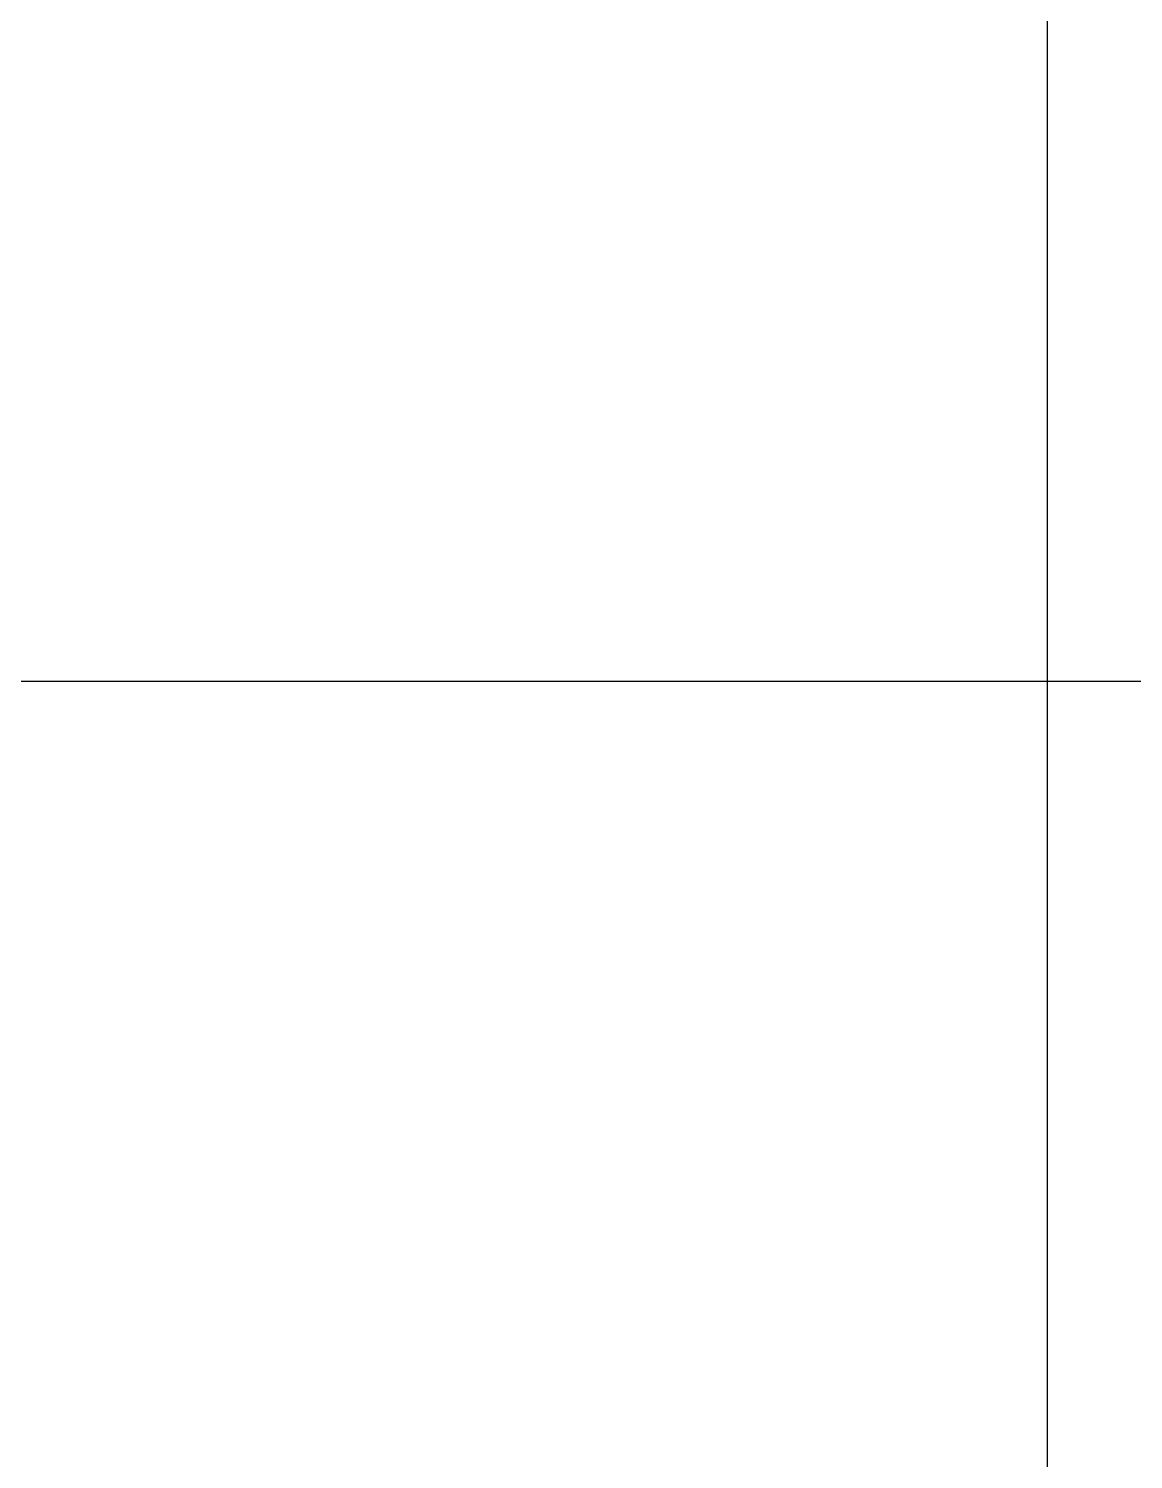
# Model space of a CAD drawing. Extents: x 104132 to 3338343, y -1228862 to 1409848.
# Drawn here: x 2018986.73 to 2018987.621, y 90492.549 to 90493.703 of the extents above; entities that cross this region are included whole.
import ezdxf

# ---------------------------------------------------------------- set-up
doc = ezdxf.new("R2010")
doc.units = 0
doc.linetypes.add('CENTER', pattern=[50.8, 31.75, -6.35, 6.35, -6.35])
doc.linetypes.add('CENTER2', pattern=[28.575, 19.05, -3.175, 3.175, -3.175])
doc.layers.get('0').update_dxf_attribs({"color": 8})
doc.layers.get('Defpoints').update_dxf_attribs({"color": 8})
for name, color, linetype in [('#标注', 8, 'Continuous'), ('#轴线', 8, 'CENTER2'), ('DOTE', 8, 'CENTER')]:
    doc.layers.add(name, color=color, linetype=linetype)
doc.styles.add('JHZX', font='jrs.shx', dxfattribs={"width": 0.6, "bigfont": 'jhz.shx'})
doc.dimstyles.new('JZBZ-300', dxfattribs={"dimscale": 300, "dimtxt": 3, "dimasz": 1.5, "dimexe": 1, "dimexo": 1, "dimgap": 0.5, "dimtad": 1, "dimdec": 0, "dimdsep": 46, "dimtxsty": 'JHZX', "dimblk1": 'ARCHTICK', "dimblk2": 'ARCHTICK', "dimsah": 1, "dimcen": 0, "dimclrd": 1, "dimclre": 1, "dimclrt": 2, "dimadec": 3, "dimazin": 2, "dimtfac": 1, "dimtdec": 0, "dimtix": 1, "dimtmove": 0, "dimatfit": 3, "dimfxl": 1, "dimtolj": 1, "dimlwd": -1, "dimlwe": -1, "dimarcsym": 1})

# ---------------------------------------------------------------- blocks, each defined once
blk = doc.blocks.new('_ARCHTICK')
at = {"color": 0, "linetype": 'ByBlock', "const_width": 0.15}
blk.add_lwpolyline([(-0.5, -0.5), (0.5, 0.5)], dxfattribs=at)
blk = doc.blocks.new('*D52')
at = {"layer": '#标注', "color": 1, "ltscale": 300, "transparency": 16777216}
for p, q in [((571167.8559, -147345.891), (570251.3751, -147345.891)), ((570551.3751, -162645.891), (570551.3751, -147345.891)), ((571167.8559, -162645.891), (570251.3751, -162645.891))]:
    blk.add_line(p, q, dxfattribs=at)
at = {"layer": 'Defpoints', "color": 0, "ltscale": 300, "transparency": 16777216}
for p in [(570551.3751, -147345.891), (571467.8559, -147345.891), (571467.8559, -162645.891)]:
    blk.add_point(p, dxfattribs=at)
at = {"layer": '#标注', "color": 1, "ltscale": 300, "transparency": 16777216, "xscale": 450, "yscale": 450, "zscale": 450}
for p, rotation in [((570551.3751, -147345.891), 90), ((570551.3751, -162645.891), 270)]:
    blk.add_blockref('_ARCHTICK', p, dxfattribs=dict(at, rotation=rotation))
at = {"layer": '#标注', "color": 2, "ltscale": 300, "transparency": 16777216, "insert": (569951.3751, -154995.891), "char_height": 900, "attachment_point": 5, "rotation": 90, "style": 'JHZX'}
blk.add_mtext('\\A1;15300', dxfattribs=at)
blk = doc.blocks.new('*D53')
at = {"layer": '#标注', "color": 1, "ltscale": 300, "transparency": 16777216}
for p, q in [((560830.3122, -214508.6981), (560048.1399, -219447.1398)), ((571467.8559, -215345.891), (571467.8559, -220345.891))]:
    blk.add_line(p, q, dxfattribs=at)
blk.add_arc((571467.8559, -147345.891), 72700, 261, 270, dxfattribs=at)
at = {"layer": 'Defpoints', "color": 0, "ltscale": 300, "transparency": 16777216}
for p in [(571467.8559, -147345.891), (560877.2426, -214212.3916), (571467.8559, -215045.891), (563868.6366, -219647.6328)]:
    blk.add_point(p, dxfattribs=at)
at = {"layer": '#标注', "color": 1, "ltscale": 300, "transparency": 16777216, "xscale": 450, "yscale": 450, "zscale": 450}
for p, rotation in [((560095.0702, -219150.8333), 171.0000000000014), ((571467.8559, -220045.891), 1.598721155460225e-12)]:
    blk.add_blockref('_ARCHTICK', p, dxfattribs=dict(at, rotation=rotation))
at = {"layer": '#标注', "color": 2, "ltscale": 300, "transparency": 16777216, "insert": (565810.9551, -219223.6307), "char_height": 900, "attachment_point": 5, "rotation": 355.5, "style": 'JHZX'}
blk.add_mtext('\\A1;9°', dxfattribs=at)
blk = doc.blocks.new('*D54')
at = {"layer": '#标注', "color": 1, "ltscale": 300, "transparency": 16777216}
for p, q in [((582105.3995, -214508.6981), (582887.5718, -219447.1398)), ((571467.8559, -215345.891), (571467.8559, -220345.891))]:
    blk.add_line(p, q, dxfattribs=at)
blk.add_arc((571467.8559, -147345.891), 72700, 270, 279, dxfattribs=at)
at = {"layer": 'Defpoints', "color": 0, "ltscale": 300, "transparency": 16777216}
for p in [(571467.8559, -147345.891), (582058.4691, -214212.3916), (571467.8559, -215045.891), (575272.6799, -219946.2581)]:
    blk.add_point(p, dxfattribs=at)
at = {"layer": '#标注', "color": 1, "ltscale": 300, "transparency": 16777216, "xscale": 450, "yscale": 450, "zscale": 450}
for p, rotation in [((582840.6415, -219150.8333), 8.999999999999728), ((571467.8559, -220045.891), 179.9999999999998)]:
    blk.add_blockref('_ARCHTICK', p, dxfattribs=dict(at, rotation=rotation))
at = {"layer": '#标注', "color": 2, "ltscale": 300, "transparency": 16777216, "insert": (577124.7567, -219223.6307), "char_height": 900, "attachment_point": 5, "rotation": 4.5, "style": 'JHZX'}
blk.add_mtext('\\A1;9°', dxfattribs=at)
blk = doc.blocks.new('*D55')
at = {"layer": '#标注', "color": 1, "ltscale": 300, "transparency": 16777216}
for p, q in [((592481.0115, -212017.7341), (594026.0964, -216773.0166)), ((582105.3995, -214508.6981), (582887.5718, -219447.1398))]:
    blk.add_line(p, q, dxfattribs=at)
blk.add_arc((571467.8559, -147345.891), 72700, 279, 288, dxfattribs=at)
at = {"layer": 'Defpoints', "color": 0, "ltscale": 300, "transparency": 16777216}
for p in [(571467.8559, -147345.891), (592388.3064, -211732.4171), (582058.4691, -214212.3916), (586583.0358, -218457.2215)]:
    blk.add_point(p, dxfattribs=at)
at = {"layer": '#标注', "color": 1, "ltscale": 300, "transparency": 16777216, "xscale": 450, "yscale": 450, "zscale": 450}
for p, rotation in [((593933.3913, -216487.6997), 17.99999999999962), ((582840.6415, -219150.8333), 188.9999999999996)]:
    blk.add_blockref('_ARCHTICK', p, dxfattribs=dict(at, rotation=rotation))
at = {"layer": '#标注', "color": 2, "ltscale": 300, "transparency": 16777216, "insert": (588299.2666, -217453.7622), "char_height": 900, "attachment_point": 5, "rotation": 13.5, "style": 'JHZX'}
blk.add_mtext('\\A1;9°', dxfattribs=at)
blk = doc.blocks.new('*D56')
at = {"layer": '#标注', "color": 1, "ltscale": 300, "transparency": 16777216}
for p, q in [((602339.2098, -207934.3346), (604609.1623, -212389.3672)), ((592481.0115, -212017.7341), (594026.0964, -216773.0166))]:
    blk.add_line(p, q, dxfattribs=at)
blk.add_arc((571467.8559, -147345.891), 72700, 288, 297, dxfattribs=at)
at = {"layer": 'Defpoints', "color": 0, "ltscale": 300, "transparency": 16777216}
for p in [(571467.8559, -147345.891), (602203.0127, -207667.0326), (592388.3064, -211732.4171), (597521.2058, -215217.188)]:
    blk.add_point(p, dxfattribs=at)
at = {"layer": '#标注', "color": 1, "ltscale": 300, "transparency": 16777216, "xscale": 450, "yscale": 450, "zscale": 450}
for p, rotation in [((604472.9652, -212122.0653), 27.00000000000006), ((593933.3913, -216487.6997), 198.0000000000004)]:
    blk.add_blockref('_ARCHTICK', p, dxfattribs=dict(at, rotation=rotation))
at = {"layer": '#标注', "color": 2, "ltscale": 300, "transparency": 16777216, "insert": (599059.3313, -213957.6053), "char_height": 900, "attachment_point": 5, "rotation": 22.5, "style": 'JHZX'}
blk.add_mtext('\\A1;9°', dxfattribs=at)
blk = doc.blocks.new('*D8')
at = {"layer": '#标注', "color": 1, "ltscale": 300, "transparency": 16777216}
for p, q in [((611437.253, -202359.0466), (614376.1793, -206404.1315)), ((602339.2098, -207934.3346), (604609.1623, -212389.3672))]:
    blk.add_line(p, q, dxfattribs=at)
blk.add_arc((571467.8559, -147345.891), 72700, 297, 306, dxfattribs=at)
at = {"layer": 'Defpoints', "color": 0, "ltscale": 300, "transparency": 16777216}
for p in [(571467.8559, -147345.891), (611260.9174, -202116.3415), (602203.0127, -207667.0326), (607817.8559, -210305.9378)]:
    blk.add_point(p, dxfattribs=at)
at = {"layer": '#标注', "color": 1, "ltscale": 300, "transparency": 16777216, "xscale": 450, "yscale": 450, "zscale": 450}
for p, rotation in [((614199.8437, -206161.4264), 36.00000000000011), ((604472.9652, -212122.0653), 206.9999999999999)]:
    blk.add_blockref('_ARCHTICK', p, dxfattribs=dict(at, rotation=rotation))
at = {"layer": '#标注', "color": 2, "ltscale": 300, "transparency": 16777216, "insert": (609140.0024, -208821.2468), "char_height": 900, "attachment_point": 5, "rotation": 31.5, "style": 'JHZX'}
blk.add_mtext('\\A1;9°', dxfattribs=at)
blk = doc.blocks.new('*D9')
at = {"layer": '#标注', "color": 1, "ltscale": 300, "transparency": 16777216}
for p, q in [((619551.117, -195429.1521), (623086.6509, -198964.686)), ((611437.253, -202359.0466), (614376.1793, -206404.1315))]:
    blk.add_line(p, q, dxfattribs=at)
blk.add_arc((571467.8559, -147345.891), 72700, 306, 315, dxfattribs=at)
at = {"layer": 'Defpoints', "color": 0, "ltscale": 300, "transparency": 16777216}
for p in [(571467.8559, -147345.891), (619338.9849, -195217.02), (611260.9174, -202116.3415), (617219.4483, -203844.4024)]:
    blk.add_point(p, dxfattribs=at)
at = {"layer": '#标注', "color": 1, "ltscale": 300, "transparency": 16777216, "xscale": 450, "yscale": 450, "zscale": 450}
for p, rotation in [((622874.5189, -198752.5539), 45.0000000000004), ((614199.8437, -206161.4264), 216.0000000000004)]:
    blk.add_blockref('_ARCHTICK', p, dxfattribs=dict(at, rotation=rotation))
at = {"layer": '#标注', "color": 2, "ltscale": 300, "transparency": 16777216, "insert": (618293.0601, -202171.1611), "char_height": 900, "attachment_point": 5, "rotation": 40.5, "style": 'JHZX'}
blk.add_mtext('\\A1;9°', dxfattribs=at)
blk = doc.blocks.new('*D10')
at = {"layer": '#标注', "color": 1, "ltscale": 300, "transparency": 16777216}
for p, q in [((626481.0115, -187315.2881), (630526.0964, -190254.2144)), ((619551.117, -195429.1521), (623086.6509, -198964.686))]:
    blk.add_line(p, q, dxfattribs=at)
blk.add_arc((571467.8559, -147345.891), 72700, 315, 324, dxfattribs=at)
at = {"layer": 'Defpoints', "color": 0, "ltscale": 300, "transparency": 16777216}
for p in [(571467.8559, -147345.891), (626238.3064, -187138.9525), (619338.9849, -195217.02), (625494.4847, -195991.686)]:
    blk.add_point(p, dxfattribs=at)
at = {"layer": '#标注', "color": 1, "ltscale": 300, "transparency": 16777216, "xscale": 450, "yscale": 450, "zscale": 450}
for p, rotation in [((630283.3913, -190077.8788), 53.99999999999972), ((622874.5189, -198752.5539), 224.9999999999996)]:
    blk.add_blockref('_ARCHTICK', p, dxfattribs=dict(at, rotation=rotation))
at = {"layer": '#标注', "color": 2, "ltscale": 300, "transparency": 16777216, "insert": (626293.126, -194171.0952), "char_height": 900, "attachment_point": 5, "rotation": 49.5, "style": 'JHZX'}
blk.add_mtext('\\A1;9°', dxfattribs=at)
blk = doc.blocks.new('*D11')
at = {"layer": '#标注', "color": 1, "ltscale": 300, "transparency": 16777216}
for p, q in [((632056.2995, -178217.2449), (636511.3321, -180487.1974)), ((626481.0115, -187315.2881), (630526.0964, -190254.2144))]:
    blk.add_line(p, q, dxfattribs=at)
blk.add_arc((571467.8559, -147345.891), 72700, 324, 333, dxfattribs=at)
at = {"layer": 'Defpoints', "color": 0, "ltscale": 300, "transparency": 16777216}
for p in [(571467.8559, -147345.891), (631788.9975, -178081.0478), (632439.2061, -186941.1488), (626238.3064, -187138.9525)]:
    blk.add_point(p, dxfattribs=at)
at = {"layer": '#标注', "color": 1, "ltscale": 300, "transparency": 16777216, "xscale": 450, "yscale": 450, "zscale": 450}
for p, rotation in [((636244.0302, -180351.0003), 63.00000000000026), ((630283.3913, -190077.8788), 234.0000000000001)]:
    blk.add_blockref('_ARCHTICK', p, dxfattribs=dict(at, rotation=rotation))
at = {"layer": '#标注', "color": 2, "ltscale": 300, "transparency": 16777216, "insert": (632943.2117, -185018.0375), "char_height": 900, "attachment_point": 5, "rotation": 58.5, "style": 'JHZX'}
blk.add_mtext('\\A1;9°', dxfattribs=at)
blk = doc.blocks.new('*D12')
at = {"layer": '#标注', "color": 1, "ltscale": 300, "transparency": 16777216}
for p, q in [((636139.699, -168359.0466), (640894.9815, -169904.1315)), ((632056.2995, -178217.2449), (636511.3321, -180487.1974))]:
    blk.add_line(p, q, dxfattribs=at)
blk.add_arc((571467.8559, -147345.891), 72700, 333, 342, dxfattribs=at)
at = {"layer": 'Defpoints', "color": 0, "ltscale": 300, "transparency": 16777216}
for p in [(571467.8559, -147345.891), (635854.382, -168266.3415), (637882.6106, -176915.6449), (631788.9975, -178081.0478)]:
    blk.add_point(p, dxfattribs=at)
at = {"layer": '#标注', "color": 1, "ltscale": 300, "transparency": 16777216, "xscale": 450, "yscale": 450, "zscale": 450}
for p, rotation in [((640609.6646, -169811.4264), 72.00000000000054), ((636244.0302, -180351.0003), 243.0000000000004)]:
    blk.add_blockref('_ARCHTICK', p, dxfattribs=dict(at, rotation=rotation))
at = {"layer": '#标注', "color": 2, "ltscale": 300, "transparency": 16777216, "insert": (638079.5702, -174937.3664), "char_height": 900, "attachment_point": 5, "rotation": 67.5, "style": 'JHZX'}
blk.add_mtext('\\A1;9°', dxfattribs=at)
blk = doc.blocks.new('*D13')
at = {"layer": '#标注', "color": 1, "ltscale": 300, "transparency": 16777216}
for p, q in [((638630.663, -157983.4346), (643569.1047, -158765.6069)), ((636139.699, -168359.0466), (640894.9815, -169904.1315))]:
    blk.add_line(p, q, dxfattribs=at)
blk.add_arc((571467.8559, -147345.891), 72700, 342, 351, dxfattribs=at)
at = {"layer": 'Defpoints', "color": 0, "ltscale": 300, "transparency": 16777216}
for p in [(571467.8559, -147345.891), (638334.3565, -157936.5042), (641690.6634, -166162.0355), (635854.382, -168266.3415)]:
    blk.add_point(p, dxfattribs=at)
at = {"layer": '#标注', "color": 1, "ltscale": 300, "transparency": 16777216, "xscale": 450, "yscale": 450, "zscale": 450}
for p, rotation in [((643272.7982, -158718.6766), 81.00000000000004), ((640609.6646, -169811.4264), 252.0000000000002)]:
    blk.add_blockref('_ARCHTICK', p, dxfattribs=dict(at, rotation=rotation))
at = {"layer": '#标注', "color": 2, "ltscale": 300, "transparency": 16777216, "insert": (641575.7271, -164177.3017), "char_height": 900, "attachment_point": 5, "rotation": 76.5, "style": 'JHZX'}
blk.add_mtext('\\A1;9°', dxfattribs=at)
blk = doc.blocks.new('*D14')
at = {"layer": '#标注', "color": 1, "ltscale": 300, "transparency": 16777216}
for p, q in [((639467.8559, -147345.891), (644467.8559, -147345.891)), ((638630.663, -157983.4346), (643569.1047, -158765.6069))]:
    blk.add_line(p, q, dxfattribs=at)
blk.add_arc((571467.8559, -147345.891), 72700, 351, 0, dxfattribs=at)
at = {"layer": 'Defpoints', "color": 0, "ltscale": 300, "transparency": 16777216}
for p in [(571467.8559, -147345.891), (639167.8559, -147345.891), (643769.5977, -154945.1102), (638334.3565, -157936.5042)]:
    blk.add_point(p, dxfattribs=at)
at = {"layer": '#标注', "color": 1, "ltscale": 300, "transparency": 16777216, "xscale": 450, "yscale": 450, "zscale": 450}
for p, rotation in [((644167.8559, -147345.891), 90), ((643272.7982, -158718.6766), 261.0000000000002)]:
    blk.add_blockref('_ARCHTICK', p, dxfattribs=dict(at, rotation=rotation))
at = {"layer": '#标注', "color": 2, "ltscale": 300, "transparency": 16777216, "insert": (643345.5956, -153002.7918), "char_height": 900, "attachment_point": 5, "rotation": 85.5, "style": 'JHZX'}
blk.add_mtext('\\A1;9°', dxfattribs=at)
blk = doc.blocks.new('*D15')
at = {"layer": '#标注', "color": 1, "ltscale": 300, "transparency": 16777216}
for p, q in [((638630.663, -136708.3473), (643569.1047, -135926.175)), ((639467.8559, -147345.891), (644467.8559, -147345.891))]:
    blk.add_line(p, q, dxfattribs=at)
blk.add_arc((571467.8559, -147345.891), 72700, 360, 9, dxfattribs=at)
at = {"layer": 'Defpoints', "color": 0, "ltscale": 300, "transparency": 16777216}
for p in [(638334.3565, -136755.2777), (644068.223, -143541.0669), (571467.8559, -147345.891), (639167.8559, -147345.891)]:
    blk.add_point(p, dxfattribs=at)
at = {"layer": '#标注', "color": 1, "ltscale": 300, "transparency": 16777216, "xscale": 450, "yscale": 450, "zscale": 450}
for p, rotation in [((643272.7982, -135973.1053), 99.00000000000026), ((644167.8559, -147345.891), 269.9999999999998)]:
    blk.add_blockref('_ARCHTICK', p, dxfattribs=dict(at, rotation=rotation))
at = {"layer": '#标注', "color": 2, "ltscale": 300, "transparency": 16777216, "insert": (644541.8964, -141594.8392), "char_height": 900, "attachment_point": 5, "rotation": 274.5, "style": 'JHZX'}
blk.add_mtext('\\A1;9°', dxfattribs=at)
blk = doc.blocks.new('*D16')
at = {"layer": '#标注', "color": 1, "ltscale": 300, "transparency": 16777216}
for p, q in [((636139.699, -126332.7353), (640894.9815, -124787.6504)), ((638630.663, -136708.3473), (643569.1047, -135926.175))]:
    blk.add_line(p, q, dxfattribs=at)
blk.add_arc((571467.8559, -147345.891), 72700, 9, 18, dxfattribs=at)
at = {"layer": 'Defpoints', "color": 0, "ltscale": 300, "transparency": 16777216}
for p in [(635854.382, -126425.4404), (642579.1864, -132230.711), (638334.3565, -136755.2777), (571467.8559, -147345.891)]:
    blk.add_point(p, dxfattribs=at)
at = {"layer": '#标注', "color": 1, "ltscale": 300, "transparency": 16777216, "xscale": 450, "yscale": 450, "zscale": 450}
for p, rotation in [((640609.6646, -124880.3555), 108.0000000000008), ((643272.7982, -135973.1053), 279.0000000000009)]:
    blk.add_blockref('_ARCHTICK', p, dxfattribs=dict(at, rotation=rotation))
at = {"layer": '#标注', "color": 2, "ltscale": 300, "transparency": 16777216, "insert": (642742.571, -130234.3458), "char_height": 900, "attachment_point": 5, "rotation": 283.5, "style": 'JHZX'}
blk.add_mtext('\\A1;9°', dxfattribs=at)
blk = doc.blocks.new('*D17')
at = {"layer": '#标注', "color": 1, "ltscale": 300, "transparency": 16777216}
for p, q in [((632056.2995, -116474.537), (636511.3321, -114204.5845)), ((636139.699, -126332.7353), (640894.9815, -124787.6504))]:
    blk.add_line(p, q, dxfattribs=at)
blk.add_arc((571467.8559, -147345.891), 72700, 18, 27, dxfattribs=at)
at = {"layer": 'Defpoints', "color": 0, "ltscale": 300, "transparency": 16777216}
for p in [(631788.9975, -116610.7341), (639339.1529, -121292.541), (635854.382, -126425.4404), (571467.8559, -147345.891)]:
    blk.add_point(p, dxfattribs=at)
at = {"layer": '#标注', "color": 1, "ltscale": 300, "transparency": 16777216, "xscale": 450, "yscale": 450, "zscale": 450}
for p, rotation in [((636244.0302, -114340.7816), 117.0000000000009), ((640609.6646, -124880.3555), 288.0000000000002)]:
    blk.add_blockref('_ARCHTICK', p, dxfattribs=dict(at, rotation=rotation))
at = {"layer": '#标注', "color": 2, "ltscale": 300, "transparency": 16777216, "insert": (639188.2256, -119295.1954), "char_height": 900, "attachment_point": 5, "rotation": 292.5, "style": 'JHZX'}
blk.add_mtext('\\A1;9°', dxfattribs=at)
blk = doc.blocks.new('*D18')
at = {"layer": '#标注', "color": 1, "ltscale": 300, "transparency": 16777216}
for p, q in [((626481.0115, -107376.4938), (630526.0964, -104437.5675)), ((632056.2995, -116474.537), (636511.3321, -114204.5845))]:
    blk.add_line(p, q, dxfattribs=at)
blk.add_arc((571467.8559, -147345.891), 72700, 27, 36, dxfattribs=at)
at = {"layer": 'Defpoints', "color": 0, "ltscale": 300, "transparency": 16777216}
for p in [(626238.3064, -107552.8294), (634427.9027, -110995.891), (631788.9975, -116610.7341), (571467.8559, -147345.891)]:
    blk.add_point(p, dxfattribs=at)
at = {"layer": '#标注', "color": 1, "ltscale": 300, "transparency": 16777216, "xscale": 450, "yscale": 450, "zscale": 450}
for p, rotation in [((630283.3913, -104613.9031), 126.000000000001), ((636244.0302, -114340.7816), 297.0000000000011)]:
    blk.add_blockref('_ARCHTICK', p, dxfattribs=dict(at, rotation=rotation))
at = {"layer": '#标注', "color": 2, "ltscale": 300, "transparency": 16777216, "insert": (633966.3799, -109046.7462), "char_height": 900, "attachment_point": 5, "rotation": 301.5, "style": 'JHZX'}
blk.add_mtext('\\A1;9°', dxfattribs=at)
blk = doc.blocks.new('*D19')
at = {"layer": '#标注', "color": 1, "ltscale": 300, "transparency": 16777216}
for p, q in [((619551.117, -99262.6298), (623086.6509, -95727.0959)), ((626481.0115, -107376.4938), (630526.0964, -104437.5675))]:
    blk.add_line(p, q, dxfattribs=at)
blk.add_arc((571467.8559, -147345.891), 72700, 36, 45, dxfattribs=at)
at = {"layer": 'Defpoints', "color": 0, "ltscale": 300, "transparency": 16777216}
for p in [(619338.9849, -99474.7619), (627966.3673, -101594.2985), (626238.3064, -107552.8294), (571467.8559, -147345.891)]:
    blk.add_point(p, dxfattribs=at)
at = {"layer": '#标注', "color": 1, "ltscale": 300, "transparency": 16777216, "xscale": 450, "yscale": 450, "zscale": 450}
for p, rotation in [((622874.5189, -95939.228), 135.0000000000003), ((630283.3913, -104613.9031), 306.0000000000009)]:
    blk.add_blockref('_ARCHTICK', p, dxfattribs=dict(at, rotation=rotation))
at = {"layer": '#标注', "color": 2, "ltscale": 300, "transparency": 16777216, "insert": (627205.6131, -99741.349), "char_height": 900, "attachment_point": 5, "rotation": 310.5, "style": 'JHZX'}
blk.add_mtext('\\A1;9°', dxfattribs=at)
blk = doc.blocks.new('*D20')
at = {"layer": '#标注', "color": 1, "ltscale": 300, "transparency": 16777216}
for p, q in [((611437.253, -92332.7353), (614376.1793, -88287.6504)), ((619551.117, -99262.6298), (623086.6509, -95727.0959))]:
    blk.add_line(p, q, dxfattribs=at)
blk.add_arc((571467.8559, -147345.891), 72700, 45, 54, dxfattribs=at)
at = {"layer": 'Defpoints', "color": 0, "ltscale": 300, "transparency": 16777216}
for p in [(611260.9174, -92575.4404), (620113.6509, -93319.2621), (619338.9849, -99474.7619), (571467.8559, -147345.891)]:
    blk.add_point(p, dxfattribs=at)
at = {"layer": '#标注', "color": 1, "ltscale": 300, "transparency": 16777216, "xscale": 450, "yscale": 450, "zscale": 450}
for p, rotation in [((614199.8437, -88530.3555), 144.0000000000002), ((622874.5189, -95939.228), 315.0000000000001)]:
    blk.add_blockref('_ARCHTICK', p, dxfattribs=dict(at, rotation=rotation))
at = {"layer": '#标注', "color": 2, "ltscale": 300, "transparency": 16777216, "insert": (619072.3978, -91608.1337), "char_height": 900, "attachment_point": 5, "rotation": 319.5, "style": 'JHZX'}
blk.add_mtext('\\A1;9°', dxfattribs=at)
blk = doc.blocks.new('*D21')
at = {"layer": '#标注', "color": 1, "ltscale": 300, "transparency": 16777216}
for p, q in [((602339.2098, -86757.4473), (604609.1623, -82302.4147)), ((611437.253, -92332.7353), (614376.1793, -88287.6504))]:
    blk.add_line(p, q, dxfattribs=at)
blk.add_arc((571467.8559, -147345.891), 72700, 54, 63, dxfattribs=at)
at = {"layer": 'Defpoints', "color": 0, "ltscale": 300, "transparency": 16777216}
for p in [(611063.1137, -86374.5407), (602203.0127, -87024.7493), (611260.9174, -92575.4404), (571467.8559, -147345.891)]:
    blk.add_point(p, dxfattribs=at)
at = {"layer": '#标注', "color": 1, "ltscale": 300, "transparency": 16777216, "xscale": 450, "yscale": 450, "zscale": 450}
for p, rotation in [((604472.9652, -82569.7166), 153.000000000001), ((614199.8437, -88530.3555), 324.0000000000002)]:
    blk.add_blockref('_ARCHTICK', p, dxfattribs=dict(at, rotation=rotation))
at = {"layer": '#标注', "color": 2, "ltscale": 300, "transparency": 16777216, "insert": (609767.0007, -84847.3669), "char_height": 900, "attachment_point": 5, "rotation": 328.5, "style": 'JHZX'}
blk.add_mtext('\\A1;9°', dxfattribs=at)
blk = doc.blocks.new('*D22')
at = {"layer": '#标注', "color": 1, "ltscale": 300, "transparency": 16777216}
for p, q in [((592481.0115, -82674.0478), (594026.0964, -77918.7653)), ((602339.2098, -86757.4473), (604609.1623, -82302.4147))]:
    blk.add_line(p, q, dxfattribs=at)
blk.add_arc((571467.8559, -147345.891), 72700, 63, 72, dxfattribs=at)
at = {"layer": 'Defpoints', "color": 0, "ltscale": 300, "transparency": 16777216}
for p in [(601037.6098, -80931.1362), (592388.3064, -82959.3648), (602203.0127, -87024.7493), (571467.8559, -147345.891)]:
    blk.add_point(p, dxfattribs=at)
at = {"layer": '#标注', "color": 1, "ltscale": 300, "transparency": 16777216, "xscale": 450, "yscale": 450, "zscale": 450}
for p, rotation in [((593933.3913, -78204.0822), 162.0000000000006), ((604472.9652, -82569.7166), 333.0000000000013)]:
    blk.add_blockref('_ARCHTICK', p, dxfattribs=dict(at, rotation=rotation))
at = {"layer": '#标注', "color": 2, "ltscale": 300, "transparency": 16777216, "insert": (599518.5515, -79625.5212), "char_height": 900, "attachment_point": 5, "rotation": 337.5, "style": 'JHZX'}
blk.add_mtext('\\A1;9°', dxfattribs=at)
blk = doc.blocks.new('*D23')
at = {"layer": '#标注', "color": 1, "ltscale": 300, "transparency": 16777216}
for p, q in [((582105.3995, -80183.0838), (582887.5718, -75244.6421)), ((592481.0115, -82674.0478), (594026.0964, -77918.7653))]:
    blk.add_line(p, q, dxfattribs=at)
blk.add_arc((571467.8559, -147345.891), 72700, 72, 81, dxfattribs=at)
at = {"layer": 'Defpoints', "color": 0, "ltscale": 300, "transparency": 16777216}
for p in [(590284.0004, -77123.0834), (582058.4691, -80479.3903), (592388.3064, -82959.3648), (571467.8559, -147345.891)]:
    blk.add_point(p, dxfattribs=at)
at = {"layer": '#标注', "color": 1, "ltscale": 300, "transparency": 16777216, "xscale": 450, "yscale": 450, "zscale": 450}
for p, rotation in [((582840.6415, -75540.9486), 171.0000000000014), ((593933.3913, -78204.0822), 342.0000000000006)]:
    blk.add_blockref('_ARCHTICK', p, dxfattribs=dict(at, rotation=rotation))
at = {"layer": '#标注', "color": 2, "ltscale": 300, "transparency": 16777216, "insert": (588579.401, -76071.1758), "char_height": 900, "attachment_point": 5, "rotation": 346.5, "style": 'JHZX'}
blk.add_mtext('\\A1;9°', dxfattribs=at)
blk = doc.blocks.new('*D24')
at = {"layer": '#标注', "color": 1, "ltscale": 300, "transparency": 16777216}
for p, q in [((571467.8559, -79345.891), (571467.8559, -74345.891)), ((582105.3995, -80183.0838), (582887.5718, -75244.6421))]:
    blk.add_line(p, q, dxfattribs=at)
blk.add_arc((571467.8559, -147345.891), 72700, 81, 90, dxfattribs=at)
at = {"layer": 'Defpoints', "color": 0, "ltscale": 300, "transparency": 16777216}
for p in [(579067.0751, -75044.1492), (571467.8559, -79645.891), (582058.4691, -80479.3903), (571467.8559, -147345.891)]:
    blk.add_point(p, dxfattribs=at)
at = {"layer": '#标注', "color": 1, "ltscale": 300, "transparency": 16777216, "xscale": 450, "yscale": 450, "zscale": 450}
for p, rotation in [((571467.8559, -74645.891), 180.0000000000006), ((582840.6415, -75540.9486), 351.0000000000015)]:
    blk.add_blockref('_ARCHTICK', p, dxfattribs=dict(at, rotation=rotation))
at = {"layer": '#标注', "color": 2, "ltscale": 300, "transparency": 16777216, "insert": (577218.9076, -74271.8504), "char_height": 900, "attachment_point": 5, "rotation": 355.5, "style": 'JHZX'}
blk.add_mtext('\\A1;9°', dxfattribs=at)
blk = doc.blocks.new('*D25')
at = {"layer": '#标注', "color": 1, "ltscale": 300, "transparency": 16777216}
for p, q in [((571467.8559, -79345.891), (571467.8559, -74345.891)), ((560830.3122, -80183.0838), (560048.1399, -75244.6421))]:
    blk.add_line(p, q, dxfattribs=at)
blk.add_arc((571467.8559, -147345.891), 72700, 90, 99, dxfattribs=at)
at = {"layer": 'Defpoints', "color": 0, "ltscale": 300, "transparency": 16777216}
for p in [(567663.0318, -74745.5238), (571467.8559, -79645.891), (560877.2426, -80479.3903), (571467.8559, -147345.891)]:
    blk.add_point(p, dxfattribs=at)
at = {"layer": '#标注', "color": 1, "ltscale": 300, "transparency": 16777216, "xscale": 450, "yscale": 450, "zscale": 450}
blk.add_blockref('_ARCHTICK', (571467.8559, -74645.891), dxfattribs=at)
at = {"layer": '#标注', "color": 1, "ltscale": 300, "transparency": 16777216, "xscale": 450, "yscale": 450, "zscale": 450, "rotation": 189}
blk.add_blockref('_ARCHTICK', (560095.0702, -75540.9486), dxfattribs=at)
at = {"layer": '#标注', "color": 2, "ltscale": 300, "transparency": 16777216, "insert": (565716.8041, -74271.8504), "char_height": 900, "attachment_point": 5, "rotation": 4.5, "style": 'JHZX'}
blk.add_mtext('\\A1;9°', dxfattribs=at)
blk = doc.blocks.new('*D26')
at = {"layer": '#标注', "color": 1, "ltscale": 300, "transparency": 16777216}
for p, q in [((560830.3122, -80183.0838), (560048.1399, -75244.6421)), ((550454.7002, -82674.0478), (548909.6153, -77918.7653))]:
    blk.add_line(p, q, dxfattribs=at)
blk.add_arc((571467.8559, -147345.891), 72700, 99, 108, dxfattribs=at)
at = {"layer": 'Defpoints', "color": 0, "ltscale": 300, "transparency": 16777216}
for p in [(556352.6759, -76234.5604), (560877.2426, -80479.3903), (550547.4053, -82959.3648), (571467.8559, -147345.891)]:
    blk.add_point(p, dxfattribs=at)
at = {"layer": '#标注', "color": 1, "ltscale": 300, "transparency": 16777216, "xscale": 450, "yscale": 450, "zscale": 450}
for p, rotation in [((560095.0702, -75540.9486), 8.999999999999936), ((549002.3204, -78204.0822), 198.0000000000012)]:
    blk.add_blockref('_ARCHTICK', p, dxfattribs=dict(at, rotation=rotation))
at = {"layer": '#标注', "color": 2, "ltscale": 300, "transparency": 16777216, "insert": (554356.3107, -76071.1758), "char_height": 900, "attachment_point": 5, "rotation": 13.5, "style": 'JHZX'}
blk.add_mtext('\\A1;9°', dxfattribs=at)
blk = doc.blocks.new('*D27')
at = {"layer": '#标注', "color": 1, "ltscale": 300, "transparency": 16777216}
for p, q in [((550454.7002, -82674.0478), (548909.6153, -77918.7653)), ((540596.5019, -86757.4473), (538326.5494, -82302.4147))]:
    blk.add_line(p, q, dxfattribs=at)
blk.add_arc((571467.8559, -147345.891), 72700, 108, 117, dxfattribs=at)
at = {"layer": 'Defpoints', "color": 0, "ltscale": 300, "transparency": 16777216}
for p in [(545414.5059, -79474.594), (550547.4053, -82959.3648), (540732.699, -87024.7493), (571467.8559, -147345.891)]:
    blk.add_point(p, dxfattribs=at)
at = {"layer": '#标注', "color": 1, "ltscale": 300, "transparency": 16777216, "xscale": 450, "yscale": 450, "zscale": 450}
for p, rotation in [((549002.3204, -78204.0822), 18.0000000000014), ((538462.7465, -82569.7166), 207.0000000000022)]:
    blk.add_blockref('_ARCHTICK', p, dxfattribs=dict(at, rotation=rotation))
at = {"layer": '#标注', "color": 2, "ltscale": 300, "transparency": 16777216, "insert": (543417.1603, -79625.5212), "char_height": 900, "attachment_point": 5, "rotation": 22.5, "style": 'JHZX'}
blk.add_mtext('\\A1;9°', dxfattribs=at)
blk = doc.blocks.new('*D28')
at = {"layer": '#标注', "color": 1, "ltscale": 300, "transparency": 16777216}
for p, q in [((540596.5019, -86757.4473), (538326.5494, -82302.4147)), ((531498.4587, -92332.7353), (528559.5324, -88287.6504))]:
    blk.add_line(p, q, dxfattribs=at)
blk.add_arc((571467.8559, -147345.891), 72700, 117, 126, dxfattribs=at)
at = {"layer": 'Defpoints', "color": 0, "ltscale": 300, "transparency": 16777216}
for p in [(535117.8559, -84385.8441), (540732.699, -87024.7493), (531674.7943, -92575.4404), (571467.8559, -147345.891)]:
    blk.add_point(p, dxfattribs=at)
at = {"layer": '#标注', "color": 1, "ltscale": 300, "transparency": 16777216, "xscale": 450, "yscale": 450, "zscale": 450}
for p, rotation in [((538462.7465, -82569.7166), 27.00000000000201), ((528735.868, -88530.3555), 215.9999999999994)]:
    blk.add_blockref('_ARCHTICK', p, dxfattribs=dict(at, rotation=rotation))
at = {"layer": '#标注', "color": 2, "ltscale": 300, "transparency": 16777216, "insert": (533168.7111, -84847.3669), "char_height": 900, "attachment_point": 5, "rotation": 31.5, "style": 'JHZX'}
blk.add_mtext('\\A1;9°', dxfattribs=at)
blk = doc.blocks.new('*D29')
at = {"layer": '#标注', "color": 1, "ltscale": 300, "transparency": 16777216}
for p, q in [((531498.4587, -92332.7353), (528559.5324, -88287.6504)), ((523384.5947, -99262.6298), (519849.0608, -95727.0959))]:
    blk.add_line(p, q, dxfattribs=at)
blk.add_arc((571467.8559, -147345.891), 72700, 126, 135, dxfattribs=at)
at = {"layer": 'Defpoints', "color": 0, "ltscale": 300, "transparency": 16777216}
for p in [(525716.2634, -90847.3796), (531674.7943, -92575.4404), (523596.7268, -99474.7619), (571467.8559, -147345.891)]:
    blk.add_point(p, dxfattribs=at)
at = {"layer": '#标注', "color": 1, "ltscale": 300, "transparency": 16777216, "xscale": 450, "yscale": 450, "zscale": 450}
for p, rotation in [((528735.868, -88530.3555), 35.99999999999944), ((520061.1929, -95939.228), 224.9999999999997)]:
    blk.add_blockref('_ARCHTICK', p, dxfattribs=dict(at, rotation=rotation))
at = {"layer": '#标注', "color": 2, "ltscale": 300, "transparency": 16777216, "insert": (523863.3139, -91608.1337), "char_height": 900, "attachment_point": 5, "rotation": 40.5, "style": 'JHZX'}
blk.add_mtext('\\A1;9°', dxfattribs=at)
blk = doc.blocks.new('*D30')
at = {"layer": '#标注', "color": 1, "ltscale": 300, "transparency": 16777216}
for p, q in [((523384.5947, -99262.6298), (519849.0608, -95727.0959)), ((516454.7002, -107376.4938), (512409.6153, -104437.5675))]:
    blk.add_line(p, q, dxfattribs=at)
blk.add_arc((571467.8559, -147345.891), 72700, 135, 144, dxfattribs=at)
at = {"layer": 'Defpoints', "color": 0, "ltscale": 300, "transparency": 16777216}
for p in [(517441.227, -98700.0959), (523596.7268, -99474.7619), (516697.4053, -107552.8294), (571467.8559, -147345.891)]:
    blk.add_point(p, dxfattribs=at)
at = {"layer": '#标注', "color": 1, "ltscale": 300, "transparency": 16777216, "xscale": 450, "yscale": 450, "zscale": 450}
for p, rotation in [((520061.1929, -95939.228), 44.99999999999975), ((512652.3204, -104613.9031), 233.9999999999976)]:
    blk.add_blockref('_ARCHTICK', p, dxfattribs=dict(at, rotation=rotation))
at = {"layer": '#标注', "color": 2, "ltscale": 300, "transparency": 16777216, "insert": (515730.0986, -99741.349), "char_height": 900, "attachment_point": 5, "rotation": 49.5, "style": 'JHZX'}
blk.add_mtext('\\A1;9°', dxfattribs=at)
blk = doc.blocks.new('*D31')
at = {"layer": '#标注', "color": 1, "ltscale": 300, "transparency": 16777216}
for p, q in [((516454.7002, -107376.4938), (512409.6153, -104437.5675)), ((510879.4122, -116474.537), (506424.3796, -114204.5845))]:
    blk.add_line(p, q, dxfattribs=at)
blk.add_arc((571467.8559, -147345.891), 72700, 144, 153, dxfattribs=at)
at = {"layer": 'Defpoints', "color": 0, "ltscale": 300, "transparency": 16777216}
for p in [(516697.4053, -107552.8294), (510496.5056, -107750.6331), (511146.7142, -116610.7341), (571467.8559, -147345.891)]:
    blk.add_point(p, dxfattribs=at)
at = {"layer": '#标注', "color": 1, "ltscale": 300, "transparency": 16777216, "xscale": 450, "yscale": 450, "zscale": 450}
for p, rotation in [((512652.3204, -104613.9031), 53.9999999999973), ((506691.6815, -114340.7816), 242.9999999999993)]:
    blk.add_blockref('_ARCHTICK', p, dxfattribs=dict(at, rotation=rotation))
at = {"layer": '#标注', "color": 2, "ltscale": 300, "transparency": 16777216, "insert": (508969.3318, -109046.7462), "char_height": 900, "attachment_point": 5, "rotation": 58.5, "style": 'JHZX'}
blk.add_mtext('\\A1;9°', dxfattribs=at)
blk = doc.blocks.new('*D32')
at = {"layer": '#标注', "color": 1, "ltscale": 300, "transparency": 16777216}
for p, q in [((510879.4122, -116474.537), (506424.3796, -114204.5845)), ((506796.0128, -126332.7353), (502040.7302, -124787.6504))]:
    blk.add_line(p, q, dxfattribs=at)
blk.add_arc((571467.8559, -147345.891), 72700, 153, 162, dxfattribs=at)
at = {"layer": 'Defpoints', "color": 0, "ltscale": 300, "transparency": 16777216}
for p in [(511146.7142, -116610.7341), (505053.1011, -117776.137), (507081.3297, -126425.4404), (571467.8559, -147345.891)]:
    blk.add_point(p, dxfattribs=at)
at = {"layer": '#标注', "color": 1, "ltscale": 300, "transparency": 16777216, "xscale": 450, "yscale": 450, "zscale": 450}
for p, rotation in [((506691.6815, -114340.7816), 62.99999999999964), ((502326.0471, -124880.3555), 251.9999999999995)]:
    blk.add_blockref('_ARCHTICK', p, dxfattribs=dict(at, rotation=rotation))
at = {"layer": '#标注', "color": 2, "ltscale": 300, "transparency": 16777216, "insert": (503747.4861, -119295.1954), "char_height": 900, "attachment_point": 5, "rotation": 67.5, "style": 'JHZX'}
blk.add_mtext('\\A1;9°', dxfattribs=at)
blk = doc.blocks.new('*D33')
at = {"layer": '#标注', "color": 1, "ltscale": 300, "transparency": 16777216}
for p, q in [((506796.0128, -126332.7353), (502040.7302, -124787.6504)), ((504305.0487, -136708.3473), (499366.607, -135926.175))]:
    blk.add_line(p, q, dxfattribs=at)
blk.add_arc((571467.8559, -147345.891), 72700, 162, 171, dxfattribs=at)
at = {"layer": 'Defpoints', "color": 0, "ltscale": 300, "transparency": 16777216}
for p in [(507081.3297, -126425.4404), (501245.0483, -128529.7464), (504601.3552, -136755.2777), (571467.8559, -147345.891)]:
    blk.add_point(p, dxfattribs=at)
at = {"layer": '#标注', "color": 1, "ltscale": 300, "transparency": 16777216, "xscale": 450, "yscale": 450, "zscale": 450}
for p, rotation in [((502326.0471, -124880.3555), 71.99999999999929), ((499662.9135, -135973.1053), 261.0000000000004)]:
    blk.add_blockref('_ARCHTICK', p, dxfattribs=dict(at, rotation=rotation))
at = {"layer": '#标注', "color": 2, "ltscale": 300, "transparency": 16777216, "insert": (500193.1407, -130234.3458), "char_height": 900, "attachment_point": 5, "rotation": 76.5, "style": 'JHZX'}
blk.add_mtext('\\A1;9°', dxfattribs=at)
blk = doc.blocks.new('*D34')
at = {"layer": '#标注', "color": 1, "ltscale": 300, "transparency": 16777216}
for p, q in [((504305.0487, -136708.3473), (499366.607, -135926.175)), ((503467.8559, -147345.891), (498467.8559, -147345.891))]:
    blk.add_line(p, q, dxfattribs=at)
blk.add_arc((571467.8559, -147345.891), 72700, 171, 180, dxfattribs=at)
at = {"layer": 'Defpoints', "color": 0, "ltscale": 300, "transparency": 16777216}
for p in [(504601.3552, -136755.2777), (499166.1141, -139746.6717), (503767.8559, -147345.891), (571467.8559, -147345.891)]:
    blk.add_point(p, dxfattribs=at)
at = {"layer": '#标注', "color": 1, "ltscale": 300, "transparency": 16777216, "xscale": 450, "yscale": 450, "zscale": 450}
for p, rotation in [((499662.9135, -135973.1053), 81.00000000000038), ((498767.8559, -147345.891), 270.0000000000004)]:
    blk.add_blockref('_ARCHTICK', p, dxfattribs=dict(at, rotation=rotation))
at = {"layer": '#标注', "color": 2, "ltscale": 300, "transparency": 16777216, "insert": (498393.8153, -141594.8392), "char_height": 900, "attachment_point": 5, "rotation": 85.5, "style": 'JHZX'}
blk.add_mtext('\\A1;9°', dxfattribs=at)
blk = doc.blocks.new('*D35')
at = {"layer": '#标注', "color": 1, "ltscale": 300, "transparency": 16777216}
for p, q in [((503467.8559, -147345.891), (498467.8559, -147345.891)), ((504305.0487, -157983.4346), (499366.607, -158765.6069))]:
    blk.add_line(p, q, dxfattribs=at)
blk.add_arc((571467.8559, -147345.891), 72700, 180, 189, dxfattribs=at)
at = {"layer": 'Defpoints', "color": 0, "ltscale": 300, "transparency": 16777216}
for p in [(503767.8559, -147345.891), (571467.8559, -147345.891), (498867.4887, -151150.715), (504601.3552, -157936.5042)]:
    blk.add_point(p, dxfattribs=at)
at = {"layer": '#标注', "color": 1, "ltscale": 300, "transparency": 16777216, "xscale": 450, "yscale": 450, "zscale": 450}
for p, rotation in [((498767.8559, -147345.891), 90.00000000000037), ((499662.9135, -158718.6766), 279.0000000000001)]:
    blk.add_blockref('_ARCHTICK', p, dxfattribs=dict(at, rotation=rotation))
at = {"layer": '#标注', "color": 2, "ltscale": 300, "transparency": 16777216, "insert": (499590.1161, -153002.7918), "char_height": 900, "attachment_point": 5, "rotation": 274.5, "style": 'JHZX'}
blk.add_mtext('\\A1;9°', dxfattribs=at)
blk = doc.blocks.new('*D36')
at = {"layer": '#标注', "color": 1, "ltscale": 300, "transparency": 16777216}
for p, q in [((504305.0487, -157983.4346), (499366.607, -158765.6069)), ((506796.0128, -168359.0466), (502040.7302, -169904.1315))]:
    blk.add_line(p, q, dxfattribs=at)
blk.add_arc((571467.8559, -147345.891), 72700, 189, 198, dxfattribs=at)
at = {"layer": 'Defpoints', "color": 0, "ltscale": 300, "transparency": 16777216}
for p in [(571467.8559, -147345.891), (504601.3552, -157936.5042), (500356.5253, -162461.0709), (507081.3297, -168266.3415)]:
    blk.add_point(p, dxfattribs=at)
at = {"layer": '#标注', "color": 1, "ltscale": 300, "transparency": 16777216, "xscale": 450, "yscale": 450, "zscale": 450}
for p, rotation in [((499662.9135, -158718.6766), 98.99999999999973), ((502326.0471, -169811.4264), 287.9999999999989)]:
    blk.add_blockref('_ARCHTICK', p, dxfattribs=dict(at, rotation=rotation))
at = {"layer": '#标注', "color": 2, "ltscale": 300, "transparency": 16777216, "insert": (501359.9846, -164177.3017), "char_height": 900, "attachment_point": 5, "rotation": 283.5, "style": 'JHZX'}
blk.add_mtext('\\A1;9°', dxfattribs=at)
blk = doc.blocks.new('*D37')
at = {"layer": '#标注', "color": 1, "ltscale": 300, "transparency": 16777216}
for p, q in [((506796.0128, -168359.0466), (502040.7302, -169904.1315)), ((510879.4122, -178217.2449), (506424.3796, -180487.1974))]:
    blk.add_line(p, q, dxfattribs=at)
blk.add_arc((571467.8559, -147345.891), 72700, 198, 207, dxfattribs=at)
at = {"layer": 'Defpoints', "color": 0, "ltscale": 300, "transparency": 16777216}
for p in [(571467.8559, -147345.891), (507081.3297, -168266.3415), (503596.5589, -173399.2409), (511146.7142, -178081.0478)]:
    blk.add_point(p, dxfattribs=at)
at = {"layer": '#标注', "color": 1, "ltscale": 300, "transparency": 16777216, "xscale": 450, "yscale": 450, "zscale": 450}
for p, rotation in [((502326.0471, -169811.4264), 107.9999999999992), ((506691.6815, -180351.0003), 297.0000000000004)]:
    blk.add_blockref('_ARCHTICK', p, dxfattribs=dict(at, rotation=rotation))
at = {"layer": '#标注', "color": 2, "ltscale": 300, "transparency": 16777216, "insert": (504856.1416, -174937.3664), "char_height": 900, "attachment_point": 5, "rotation": 292.5, "style": 'JHZX'}
blk.add_mtext('\\A1;9°', dxfattribs=at)
blk = doc.blocks.new('*D38')
at = {"layer": '#标注', "color": 1, "ltscale": 300, "transparency": 16777216}
for p, q in [((510879.4122, -178217.2449), (506424.3796, -180487.1974)), ((516454.7002, -187315.2881), (512409.6153, -190254.2144))]:
    blk.add_line(p, q, dxfattribs=at)
blk.add_arc((571467.8559, -147345.891), 72700, 207, 216, dxfattribs=at)
at = {"layer": 'Defpoints', "color": 0, "ltscale": 300, "transparency": 16777216}
for p in [(571467.8559, -147345.891), (511146.7142, -178081.0478), (508507.809, -183695.891), (516697.4053, -187138.9525)]:
    blk.add_point(p, dxfattribs=at)
at = {"layer": '#标注', "color": 1, "ltscale": 300, "transparency": 16777216, "xscale": 450, "yscale": 450, "zscale": 450}
for p, rotation in [((506691.6815, -180351.0003), 117.0000000000004), ((512652.3204, -190077.8788), 306.0000000000014)]:
    blk.add_blockref('_ARCHTICK', p, dxfattribs=dict(at, rotation=rotation))
at = {"layer": '#标注', "color": 2, "ltscale": 300, "transparency": 16777216, "insert": (509992.5, -185018.0375), "char_height": 900, "attachment_point": 5, "rotation": 301.5, "style": 'JHZX'}
blk.add_mtext('\\A1;9°', dxfattribs=at)
blk = doc.blocks.new('*D39')
at = {"layer": '#标注', "color": 1, "ltscale": 300, "transparency": 16777216}
for p, q in [((516454.7002, -187315.2881), (512409.6153, -190254.2144)), ((523384.5947, -195429.1521), (519849.0608, -198964.686))]:
    blk.add_line(p, q, dxfattribs=at)
blk.add_arc((571467.8559, -147345.891), 72700, 216, 225, dxfattribs=at)
at = {"layer": 'Defpoints', "color": 0, "ltscale": 300, "transparency": 16777216}
for p in [(571467.8559, -147345.891), (516697.4053, -187138.9525), (514969.3445, -193097.4834), (523596.7268, -195217.02)]:
    blk.add_point(p, dxfattribs=at)
at = {"layer": '#标注', "color": 1, "ltscale": 300, "transparency": 16777216, "xscale": 450, "yscale": 450, "zscale": 450}
for p, rotation in [((512652.3204, -190077.8788), 126.0000000000016), ((520061.1929, -198752.5539), 315.0000000000021)]:
    blk.add_blockref('_ARCHTICK', p, dxfattribs=dict(at, rotation=rotation))
at = {"layer": '#标注', "color": 2, "ltscale": 300, "transparency": 16777216, "insert": (516642.5857, -194171.0952), "char_height": 900, "attachment_point": 5, "rotation": 310.5, "style": 'JHZX'}
blk.add_mtext('\\A1;9°', dxfattribs=at)
blk = doc.blocks.new('轴网20240313')
at = {"layer": '#标注', "ltscale": 300}
blk.add_circle((571467.8559, -147345.891), 64700, dxfattribs=at)
at = {"layer": '#轴线', "ltscale": 300}
for points in [[(571467.8559, -144045.891), (571467.8559, -150645.891)], [(574767.8559, -147345.891), (568167.8559, -147345.891)]]:
    blk.add_lwpolyline(points, dxfattribs=at)
for radius in [64700, 63300, 57500, 53700, 44100, 34500, 24900, 15300, 3300]:
    blk.add_circle((571467.8559, -147345.891), radius, dxfattribs=at)
at = {"layer": '#标注', "ltscale": 300}
for base, p1, p2, picture, middle in [((567663.0318, -74745.5238), (571467.8559, -79645.891), (560877.2426, -80479.3903), '*D25', (565716.8041, -74271.8504)), ((579067.0751, -75044.1492), (582058.4691, -80479.3903), (571467.8559, -79645.891), '*D24', (577218.9076, -74271.8504)), ((556352.6759, -76234.5604), (560877.2426, -80479.3903), (550547.4053, -82959.3648), '*D26', (554356.3107, -76071.1758)), ((590284.0004, -77123.0834), (592388.3064, -82959.3648), (582058.4691, -80479.3903), '*D23', (588579.401, -76071.1758)), ((545414.5059, -79474.594), (550547.4053, -82959.3648), (540732.699, -87024.7493), '*D27', (543417.1603, -79625.5212)), ((601037.6098, -80931.1362), (602203.0127, -87024.7493), (592388.3064, -82959.3648), '*D22', (599518.5515, -79625.5212)), ((535117.8559, -84385.8441), (540732.699, -87024.7493), (531674.7943, -92575.4404), '*D28', (533168.7111, -84847.3669)), ((611063.1137, -86374.5407), (611260.9174, -92575.4404), (602203.0127, -87024.7493), '*D21', (609767.0007, -84847.3669)), ((525716.2634, -90847.3796), (531674.7943, -92575.4404), (523596.7268, -99474.7619), '*D29', (523863.3139, -91608.1337)), ((620113.6509, -93319.2621), (619338.9849, -99474.7619), (611260.9174, -92575.4404), '*D20', (619072.3978, -91608.1337)), ((517441.227, -98700.0959), (523596.7268, -99474.7619), (516697.4053, -107552.8294), '*D30', (515730.0986, -99741.349)), ((627966.3673, -101594.2985), (626238.3064, -107552.8294), (619338.9849, -99474.7619), '*D19', (627205.6131, -99741.349)), ((510496.5056, -107750.6331), (516697.4053, -107552.8294), (511146.7142, -116610.7341), '*D31', (508969.3318, -109046.7462)), ((634427.9027, -110995.891), (631788.9975, -116610.7341), (626238.3064, -107552.8294), '*D18', (633966.3799, -109046.7462)), ((505053.1011, -117776.137), (511146.7142, -116610.7341), (507081.3297, -126425.4404), '*D32', (503747.4861, -119295.1954)), ((639339.1529, -121292.541), (635854.382, -126425.4404), (631788.9975, -116610.7341), '*D17', (639188.2256, -119295.1954)), ((501245.0483, -128529.7464), (507081.3297, -126425.4404), (504601.3552, -136755.2777), '*D33', (500193.1407, -130234.3458)), ((642579.1864, -132230.711), (638334.3565, -136755.2777), (635854.382, -126425.4404), '*D16', (642742.571, -130234.3458)), ((499166.1141, -139746.6717), (504601.3552, -136755.2777), (503767.8559, -147345.891), '*D34', (498393.8153, -141594.8392)), ((644068.223, -143541.0669), (639167.8559, -147345.891), (638334.3565, -136755.2777), '*D15', (644541.8964, -141594.8392)), ((498867.4887, -151150.715), (503767.8559, -147345.891), (504601.3552, -157936.5042), '*D35', (499590.1161, -153002.7918)), ((643769.5977, -154945.1102), (638334.3565, -157936.5042), (639167.8559, -147345.891), '*D14', (643345.5956, -153002.7918)), ((500356.5253, -162461.0709), (504601.3552, -157936.5042), (507081.3297, -168266.3415), '*D36', (501359.9846, -164177.3017)), ((503596.5589, -173399.2409), (507081.3297, -168266.3415), (511146.7142, -178081.0478), '*D37', (504856.1416, -174937.3664)), ((508507.809, -183695.891), (511146.7142, -178081.0478), (516697.4053, -187138.9525), '*D38', (509992.5, -185018.0375)), ((514969.3445, -193097.4834), (516697.4053, -187138.9525), (523596.7268, -195217.02), '*D39', (516642.5857, -194171.0952)), ((563868.6366, -219647.6328), (560877.2426, -214212.3916), (571467.8559, -215045.891), '*D53', (565810.9551, -219223.6307)), ((575272.6799, -219946.2581), (571467.8559, -215045.891), (582058.4691, -214212.3916), '*D54', (577124.7567, -219223.6307)), ((586583.0358, -218457.2215), (582058.4691, -214212.3916), (592388.3064, -211732.4171), '*D55', (588299.2666, -217453.7622)), ((597521.2058, -215217.188), (592388.3064, -211732.4171), (602203.0127, -207667.0326), '*D56', (599059.3313, -213957.6053)), ((607817.8559, -210305.9378), (602203.0127, -207667.0326), (611260.9174, -202116.3415), '*D8', (609140.0024, -208821.2468)), ((617219.4483, -203844.4024), (611260.9174, -202116.3415), (619338.9849, -195217.02), '*D9', (618293.0601, -202171.1611)), ((625494.4847, -195991.686), (619338.9849, -195217.02), (626238.3064, -187138.9525), '*D10', (626293.126, -194171.0952)), ((632439.2061, -186941.1488), (626238.3064, -187138.9525), (631788.9975, -178081.0478), '*D11', (632943.2117, -185018.0375)), ((637882.6106, -176915.6449), (631788.9975, -178081.0478), (635854.382, -168266.3415), '*D12', (638079.5702, -174937.3664)), ((641690.6634, -166162.0355), (635854.382, -168266.3415), (638334.3565, -157936.5042), '*D13', (641575.7271, -164177.3017))]:
    dim = blk.add_angular_dim_3p(base=base, center=(571467.8559, -147345.891), p1=p1, p2=p2, dimstyle='JZBZ-300', dxfattribs=at)
    dim.commit()
    dim.dimension.update_dxf_attribs({"geometry": picture, "text_midpoint": middle})
dim = blk.add_aligned_dim(p1=(571467.8559, -162645.891), p2=(571467.8559, -147345.891), distance=916.4807, dimstyle='JZBZ-300', dxfattribs=at)
dim.commit()
dim.dimension.update_dxf_attribs({"geometry": '*D52', "text_midpoint": (569951.3751, -154995.891)})

msp = doc.modelspace()

# ---------------------------------------------------------------- block references
at = {"layer": 'DOTE'}
msp.add_blockref('轴网20240313', (1447519.6958, 237839.0672), dxfattribs=at)

doc.saveas('drawing.dxf')
